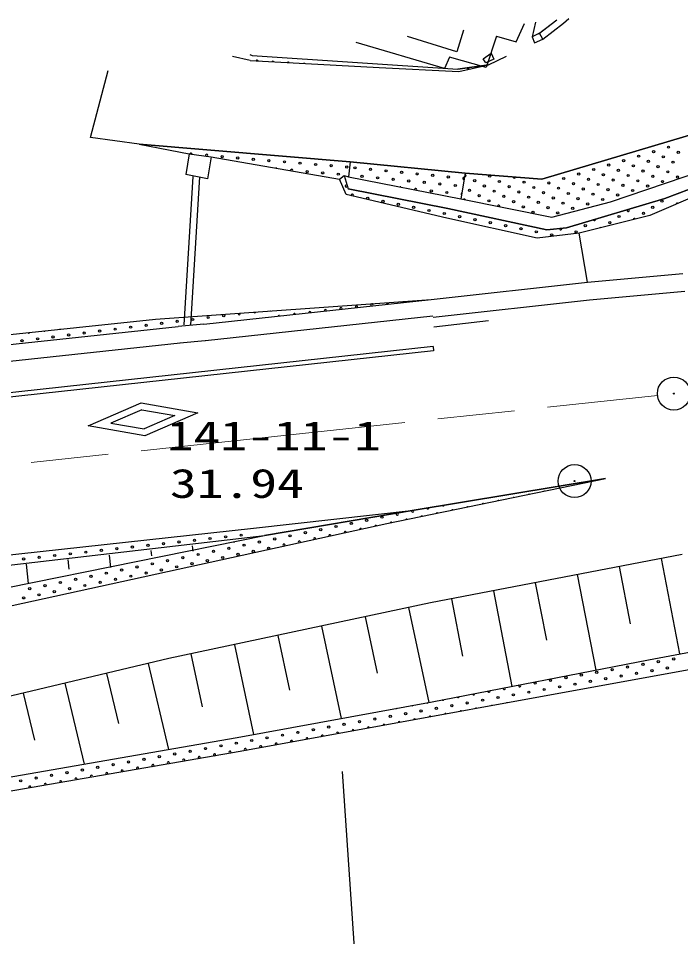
# Model space of a CAD drawing. Units: millimetres, scale not verified. Extents: x 40000 to 680000, y 20000 to 380000.
# Drawn here: x 242149 to 272114, y 274094 to 315671 of the extents above; entities that cross this region are included whole.
import ezdxf
from ezdxf.enums import TextEntityAlignment as Align

# ---------------------------------------------------------------- set-up
doc = ezdxf.new("R2010")
doc.units = ezdxf.units.MM
doc.header["$LTSCALE"] = 1000
doc.linetypes.add('CHAIN', pattern=[18.5, 12, -1.5, 3.5, -1.5])
doc.layers.add('M-BGD', color=7, linetype='Continuous', lineweight=25)
doc.layers.add('M-BMK', color=2, linetype='CHAIN', lineweight=13)
doc.layers.add('M-BMK-SRVR', color=3, linetype='Continuous')
doc.styles.add('ＭＳ ゴシック', font='')
doc.styles.get('ＭＳ ゴシック').set_extended_font_data('MS Gothic')

# ---------------------------------------------------------------- blocks, each defined once
blk = doc.blocks.new('BUHIN1')
at = {"color": 7, "linetype": 'Continuous', "lineweight": 25}
for radius in [746, 22.5]:
    blk.add_circle((0, 0), radius, dxfattribs=at)
blk = doc.blocks.new('BUHIN2')
at = {"color": 3, "linetype": 'Continuous', "lineweight": 25}
for radius in [746, 22.5]:
    blk.add_circle((0, 0), radius, dxfattribs=at)

msp = doc.modelspace()

# ---------------------------------------------------------------- linework, layer by layer
at = {"layer": 'M-BGD'}
for p, q in [((265689, 314966), (266517, 315609)), ((265724, 315001), (266515, 315609)), ((266812, 315459), (267063, 315671)), ((266812, 315459), (267063, 315671)), ((264666, 314615), (265054, 315444)), ((265551, 315500), (265402, 314836)), ((265873, 314729), (266812, 315459)), ((265873, 314729), (266812, 315459)), ((261985, 314154), (259755, 314843)), ((262284, 315130), (261985, 314154)), ((263782, 314871), (263315, 313449)), ((263782, 314871), (264666, 314615)), ((265724, 315001), (265402, 314836)), ((265402, 314836), (265502, 314570)), ((265873, 314729), (265724, 315001)), ((261432, 313403), (257437, 314581)), ((265502, 314570), (265873, 314729)), ((252631, 313763), (251831, 313946)), ((252628, 314036), (252722, 313995)), ((252722, 313995), (262028, 313371)), ((252722, 313995), (262028, 313371)), ((263183, 313838), (263538, 314094)), ((263425, 313573), (264229, 313952)), ((263538, 314094), (263655, 313818)), ((252631, 313763), (258478, 313442)), ((261650, 313907), (261432, 313403)), ((263315, 313449), (261650, 313907)), ((263425, 313573), (262028, 313371)), ((262028, 313371), (263425, 313573)), ((262086, 313266), (263425, 313573)), ((263294, 313663), (263183, 313838)), ((263655, 313818), (263294, 313663)), ((245413, 310275), (246209, 313309)), ((258478, 313442), (262086, 313266)), ((275046, 311141), (265838, 308386)), ((265838, 308386), (275046, 311141)), ((247619, 309970), (245413, 310275)), ((257156, 309177), (247619, 309970)), ((247619, 309970), (249884, 309536)), ((247619, 309970), (257156, 309177)), ((249884, 309536), (249727, 308602)), ((249884, 309536), (250870, 309401)), ((250870, 309401), (250703, 308410)), ((250870, 309401), (256673, 308384)), ((268939, 307370), (275479, 309594)), ((257156, 309177), (257085, 308499)), ((262370, 308668), (257156, 309177)), ((257156, 309177), (262370, 308668)), ((276217, 309128), (270726, 306738)), ((271395, 307510), (276052, 309270)), ((276052, 309270), (271395, 307510)), ((249658, 301791), (250065, 308515)), ((250703, 308410), (249727, 308602)), ((256673, 308384), (256894, 308558)), ((256894, 308558), (257064, 307958)), ((256894, 308558), (257064, 307958)), ((256894, 308558), (257085, 308499)), ((262370, 308668), (262174, 307504)), ((265838, 308386), (262370, 308668)), ((262370, 308668), (265838, 308386)), ((249957, 301773), (250365, 308497)), ((256981, 307694), (256673, 308384)), ((257085, 308499), (262174, 307504)), ((261534, 306619), (256981, 307694)), ((257064, 307958), (261578, 307058)), ((261578, 307058), (257064, 307958)), ((262174, 307504), (266293, 306670)), ((266293, 306670), (268939, 307370)), ((266948, 306191), (271395, 307510)), ((271395, 307510), (266948, 306191)), ((261578, 307058), (266057, 306092)), ((266057, 306092), (261578, 307058)), ((265617, 305717), (261534, 306619)), ((270726, 306738), (267527, 305952)), ((266057, 306092), (266948, 306191)), ((266948, 306191), (266057, 306092)), ((267527, 305952), (265617, 305717)), ((267905, 303727), (267527, 305952)), ((267905, 303727), (272212, 304115)), ((260828, 302944), (267905, 303727)), ((267985, 302931), (272299, 303320)), ((248349, 302057), (260828, 302944)), ((248349, 302057), (260828, 302944)), ((250539, 301827), (260828, 302944)), ((260916, 302149), (267985, 302931)), ((228118, 299906), (248349, 302057)), ((228118, 299906), (248349, 302057)), ((250620, 301081), (260909, 302198)), ((260944, 301700), (263428, 301990)), ((206348, 297102), (249386, 301725)), ((250539, 301827), (249386, 301725)), ((249453, 300977), (250606, 301080)), ((206428, 296356), (249467, 300979)), ((260911, 300812), (209241, 295155)), ((260933, 300613), (209263, 294956)), ((260911, 300812), (260933, 300613)), ((245302, 297227), (247698, 298262)), ((247698, 298262), (250268, 297807)), ((247734, 297951), (246339, 297348)), ((247734, 297951), (249231, 297686)), ((250268, 297807), (247872, 296772)), ((246339, 297348), (247835, 297083)), ((249231, 297686), (247835, 297083)), ((247872, 296772), (245302, 297227)), ((258822, 292797), (268712, 294833)), ((260053, 293397), (268712, 294833)), ((268712, 294833), (260053, 293397)), ((252786, 292591), (260053, 293397)), ((253284, 292259), (260053, 293397)), ((260053, 293397), (253284, 292259)), ((241863, 289084), (258822, 292797)), ((235864, 290732), (252786, 292591)), ((235864, 290732), (252786, 292591)), ((235919, 290235), (253284, 292259)), ((241674, 289902), (253284, 292259)), ((241674, 289902), (253284, 292259)), ((251900, 291990), (251906, 291942)), ((248140, 291577), (248166, 291339)), ((250020, 291784), (250046, 291545)), ((244380, 291164), (244427, 290735)), ((246260, 291371), (246321, 290814)), ((272183, 291400), (260793, 289201)), ((271234, 291217), (272068, 286894)), ((242500, 290958), (242596, 290083)), ((269335, 290851), (269835, 288261)), ((267437, 290484), (268271, 286164)), ((265539, 290118), (266040, 287524)), ((261742, 289385), (262244, 286787)), ((263640, 289751), (264476, 285424)), ((260793, 289201), (248963, 286681)), ((259807, 288991), (260722, 284695)), ((257835, 288571), (258377, 286028)), ((255864, 288151), (256754, 283971)), ((253892, 287731), (254419, 285258)), ((251921, 287311), (252786, 283248)), ((270662, 286630), (274747, 287396)), ((270662, 286630), (274747, 287396)), ((249949, 286891), (250460, 284494)), ((248963, 286681), (228239, 281783)), ((275425, 286711), (252184, 282478)), ((260876, 284723), (270662, 286630)), ((260876, 284723), (270662, 286630)), ((248021, 286459), (248940, 282571)), ((246137, 286013), (246673, 283748)), ((244253, 285568), (245119, 281904)), ((242369, 285123), (242873, 282991)), ((252052, 283114), (260876, 284723)), ((252052, 283114), (260876, 284723)), ((204353, 274788), (252052, 283114)), ((204353, 274788), (252052, 283114)), ((252184, 282478), (233516, 279253)), ((259477, 242647), (256811, 281572))]:
    msp.add_line(p, q, dxfattribs=at)
for centre in [(271568, 309840), (251370, 309407), (252075, 309349), (252780, 309290), (270214, 309434), (270891, 309637), (271331, 309400), (272008, 309603), (253484, 309232), (254189, 309173), (254894, 309114), (255598, 309056), (256303, 308997), (257008, 308938), (257380, 308904), (268859, 309029), (269536, 309232), (269976, 308994), (270654, 309197), (271094, 308960), (271771, 309162), (255217, 308733), (255921, 308674), (256626, 308615), (257698, 308517), (258084, 308835), (258788, 308766), (259491, 308698), (260195, 308629), (260899, 308560), (261603, 308492), (263474, 308524), (267504, 308623), (268181, 308826), (268621, 308589), (269299, 308792), (269739, 308554), (270416, 308757), (270856, 308520), (271534, 308722), (271974, 308485), (258402, 308449), (259105, 308380), (259809, 308311), (260513, 308243), (261217, 308174), (261920, 308105), (262797, 308322), (263237, 308084), (263914, 308287), (264354, 308050), (265032, 308252), (266149, 308218), (266826, 308421), (267267, 308183), (267944, 308386), (268384, 308149), (269061, 308351), (269502, 308114), (270179, 308317), (270619, 308080), (271296, 308282), (260830, 307856), (261534, 307788), (262559, 307882), (262999, 307644), (263677, 307847), (264794, 307812), (265472, 308015), (265912, 307778), (266589, 307981), (267029, 307743), (267707, 307946), (268147, 307709), (268824, 307911), (269264, 307674), (269942, 307877), (257954, 307526), (258647, 307387), (259341, 307249), (263439, 307407), (264117, 307610), (264557, 307372), (265234, 307575), (265674, 307338), (266352, 307540), (266792, 307303), (267469, 307506), (267909, 307269), (268587, 307471), (271267, 307396), (260034, 307111), (260728, 306973), (261421, 306835), (264997, 307135), (265437, 306898), (266114, 307100), (266555, 306863), (267232, 307066), (270435, 306841), (270851, 307118), (262115, 306696), (262808, 306558), (263502, 306420), (268910, 306424), (269326, 306701), (264195, 306282), (264889, 306144), (265582, 306005), (267385, 306007), (267801, 306284), (266275, 305867), (248632, 301862), (249333, 301950), (250035, 302038), (250737, 302125), (251438, 302213), (245124, 301423), (245825, 301511), (246527, 301599), (247229, 301687), (247930, 301774), (242317, 301073), (243019, 301160), (243720, 301248), (244422, 301336), (258600, 293084), (256521, 292662), (257214, 292802), (257907, 292943), (252229, 292272), (255135, 292380), (255828, 292521), (248714, 291887), (249417, 291964), (250120, 292041), (250823, 292118), (251526, 292195), (253056, 291958), (253749, 292099), (254442, 292240), (244497, 291426), (245200, 291503), (245903, 291580), (246606, 291656), (247309, 291733), (248012, 291810), (250977, 291536), (251670, 291677), (252363, 291817), (252780, 291541), (253473, 291682), (242388, 291195), (243091, 291272), (243794, 291349), (248898, 291114), (249591, 291255), (250284, 291395), (250701, 291119), (251394, 291260), (252087, 291401), (246820, 290692), (247513, 290833), (248206, 290973), (248622, 290697), (249315, 290838), (250008, 290979), (244741, 290270), (245434, 290411), (246127, 290551), (246543, 290275), (247236, 290416), (247929, 290556), (242662, 289848), (243355, 289988), (244048, 290129), (244465, 289853), (245158, 289994), (245850, 290134), (242386, 289431), (243079, 289572), (243772, 289712), (270408, 286423), (271104, 286544), (271801, 286666), (268318, 286058), (269015, 286180), (269711, 286301), (270120, 286014), (270817, 286135), (271513, 286257), (266228, 285693), (266925, 285815), (267621, 285936), (268031, 285649), (268727, 285771), (269424, 285892), (265532, 285572), (265941, 285284), (266637, 285406), (267334, 285527), (263155, 284798), (263851, 284919), (264548, 285041), (265244, 285163), (261065, 284433), (261761, 284555), (262458, 284676), (258278, 283947), (258975, 284068), (259672, 284190), (260368, 284312), (256189, 283582), (256885, 283704), (257582, 283825), (253402, 283096), (254099, 283217), (254796, 283339), (255492, 283460), (251313, 282731), (252009, 282853), (252706, 282974), (249223, 282366), (249920, 282488), (250616, 282609), (246437, 281880), (247133, 282002), (247830, 282123), (248526, 282245), (244347, 281515), (245044, 281637), (245740, 281758), (242257, 281150), (242954, 281272), (243650, 281394)]:
    msp.add_circle(centre, 49.8, dxfattribs=at)
for centre, start, end in [((252954, 313729), 16.0171, 157.7138), ((253660, 313681), 26.9511, 146.7798), ((254365, 313634), 39.2823, 134.4486), ((255071, 313587), 54.8326, 118.8983), ((262502, 313443), 192.0304, 4.3653), ((249961, 309525), 352.9098, 171.5422), ((250666, 309466), 304.8267, 219.6253), ((253807, 308850), 36.3643, 123.7535), ((254512, 308791), 315.9217, 204.196), ((262356, 308559), 255.4347, 85.3868), ((256983, 308080), 40.8439, 350.7618), ((262307, 308423), 53.861, 286.9605), ((264591, 308490), 178.4829, 352.2179), ((257260, 307664), 302.4975, 210.9261), ((259423, 307994), 60.5291, 97.3446), ((260127, 307925), 324.6809, 193.1929), ((262238, 307719), 113.6621, 227.1595), ((262322, 307441), 28.4867, 128.6293), ((271960, 307258), 42.199, 184.843), ((263879, 307170), 336.3212, 180.7948), ((269742, 306979), 144.5347, 68.4979), ((268216, 306562), 190.2242, 22.8084), ((270019, 306563), 15.2327, 192.3732), ((266691, 306145), 165.4564, 27.2988), ((268494, 306146), 72.199, 135.4069), ((258148, 302695), 318.409, 233.7553), ((258850, 302783), 160.1139, 272.7665), ((258850, 302783), 279.3977, 28.016), ((259551, 302871), 204.7423, 343.3875), ((252140, 302301), 152.6934, 35.4365), ((252842, 302388), 197.8616, 350.2683), ((253543, 302476), 270.0439, 278.086), ((254640, 302257), 39.8436, 152.3206), ((255341, 302345), 23.3432, 168.821), ((256043, 302432), 8.2436, 183.9206), ((256745, 302520), 353.2971, 198.8672), ((257446, 302608), 337.3768, 214.7874), ((253938, 302169), 60.6446, 131.5197), ((242624, 301467), 208.2204, 343.9203), ((243326, 301555), 225.7845, 326.3562), ((244027, 301643), 250.3446, 301.7962), ((264561, 293933), 75.2275, 128.0471), ((265254, 294074), 80.9406, 122.334), ((265947, 294214), 88.8744, 114.4002), ((261372, 293646), 226.3524, 332.4821), ((262482, 293511), 62.5468, 140.7278), ((263175, 293652), 66.3216, 136.953), ((263868, 293792), 70.4863, 132.7883), ((259293, 293224), 125.8032, 73.285), ((259986, 293365), 164.869, 34.2192), ((260403, 293089), 52.6833, 150.5913), ((260679, 293506), 194.5883, 4.2462), ((261096, 293230), 55.7837, 147.4909), ((261789, 293370), 59.0563, 144.2183), ((258324, 292667), 36.4809, 168.2182), ((259017, 292808), 46.8777, 156.3969), ((259710, 292948), 49.7228, 153.5518), ((256245, 292245), 358.4216, 206.2776), ((256938, 292385), 10.9634, 193.7358), ((257631, 292526), 23.4377, 181.2614), ((254859, 291963), 329.9944, 234.7048), ((255552, 292104), 345.1421, 219.557), ((254166, 291823), 309.4466, 255.2525), ((263442, 285207), 172.6033, 29.4513), ((264139, 285329), 154.4781, 47.5764), ((264835, 285450), 129.985, 72.0696), ((261352, 284842), 222.5173, 339.5373), ((262049, 284964), 205.0841, 356.9705), ((262745, 285085), 188.9309, 13.1237), ((259263, 284477), 265.0693, 295.6006), ((259959, 284599), 249.314, 311.3559), ((260656, 284721), 238.8598, 321.8101), ((262867, 284389), 54.2069, 146.4404), ((263564, 284510), 63.2749, 137.3724), ((264260, 284632), 74.8864, 125.7609), ((260777, 284024), 32.5578, 168.0895), ((261474, 284146), 39.2265, 161.4208), ((262170, 284267), 46.3572, 154.2901), ((257991, 283538), 7.9545, 192.6928), ((258688, 283659), 13.9699, 186.6774), ((259384, 283781), 20.0259, 180.6214), ((260081, 283902), 26.194, 174.4534), ((255901, 283173), 349.4606, 211.1867), ((256598, 283295), 355.775, 204.8723), ((257294, 283416), 1.9128, 198.7345), ((253115, 282687), 319.4401, 241.2072), ((253812, 282808), 328.1846, 232.4628), ((254508, 282930), 335.8519, 224.7954), ((255205, 283051), 342.8676, 217.7797), ((251025, 282322), 308.6275, 250.9724), ((251722, 282444), 305.5039, 254.0961), ((252418, 282565), 308.5849, 252.0624), ((248935, 281957), 316.5592, 243.0407), ((249632, 282079), 314.0968, 245.5032), ((250329, 282200), 311.4682, 248.1317), ((246149, 281471), 325.2712, 234.3287), ((246846, 281592), 323.2279, 236.372), ((247542, 281714), 321.1045, 238.4955), ((248239, 281836), 318.8874, 240.7125), ((244059, 281106), 331.0187, 228.5813), ((244756, 281228), 329.1586, 230.4413), ((245453, 281349), 327.2452, 232.3547), ((242666, 280863), 334.6019, 224.998), ((243363, 280985), 332.8314, 226.7685)]:
    msp.add_arc(centre, 49.8, start, end, dxfattribs=at)
at = {"layer": 'M-BMK'}
msp.add_line((210913, 292148), (271063, 298600), dxfattribs=at)

# ---------------------------------------------------------------- block references
at = {"layer": 'M-BGD', "rotation": 240.57226}
msp.add_blockref('BUHIN1', (271808, 298683), dxfattribs=at)
at = {"layer": 'M-BMK-SRVR', "rotation": 240.57226}
msp.add_blockref('BUHIN2', (267318, 294721), dxfattribs=at)

# ---------------------------------------------------------------- texts
at = {"layer": 'M-BMK-SRVR', "style": 'ＭＳ ゴシック', "width": 1.35}
for s, p in [('141-11-1', (248862, 295721)), ('31.94', (249006, 293563))]:
    msp.add_text(s, height=1320, dxfattribs=at).set_placement(p, align=Align.BOTTOM_LEFT)

doc.saveas('drawing.dxf')
